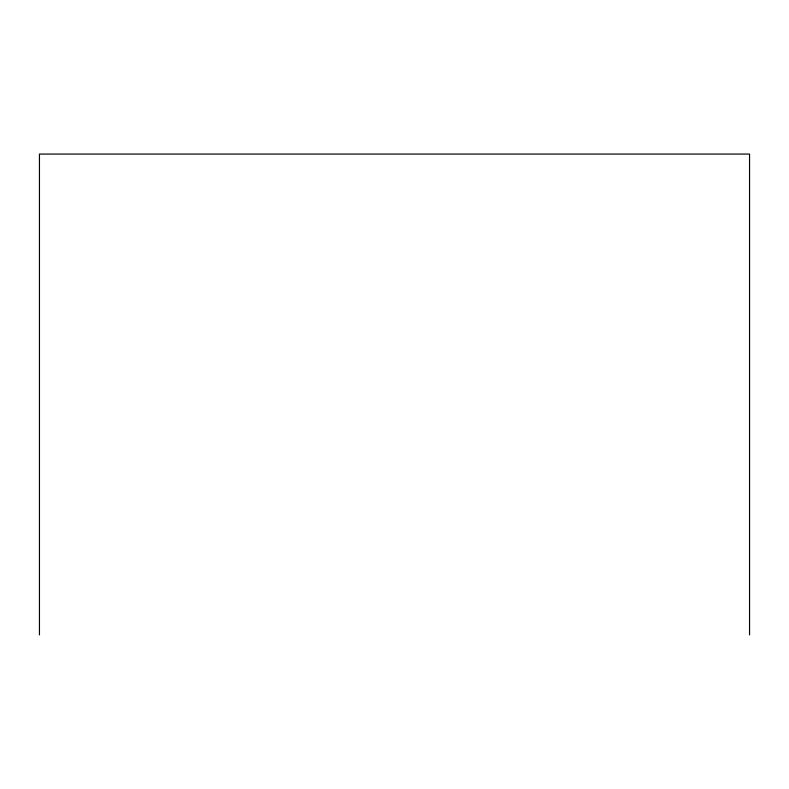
<?xml version="1.0" encoding="UTF-8"?>
<svg xmlns="http://www.w3.org/2000/svg" width="789" height="789" viewBox="0 0 789 789"><rect width="100%" height="100%" fill="white"/><g stroke="black" fill="none" stroke-linecap="round" stroke-linejoin="round"><path stroke-width="1.18" d="M749.55 634.928L749.55 154.072L39.45 154.072L39.45 634.928"/></g></svg>
